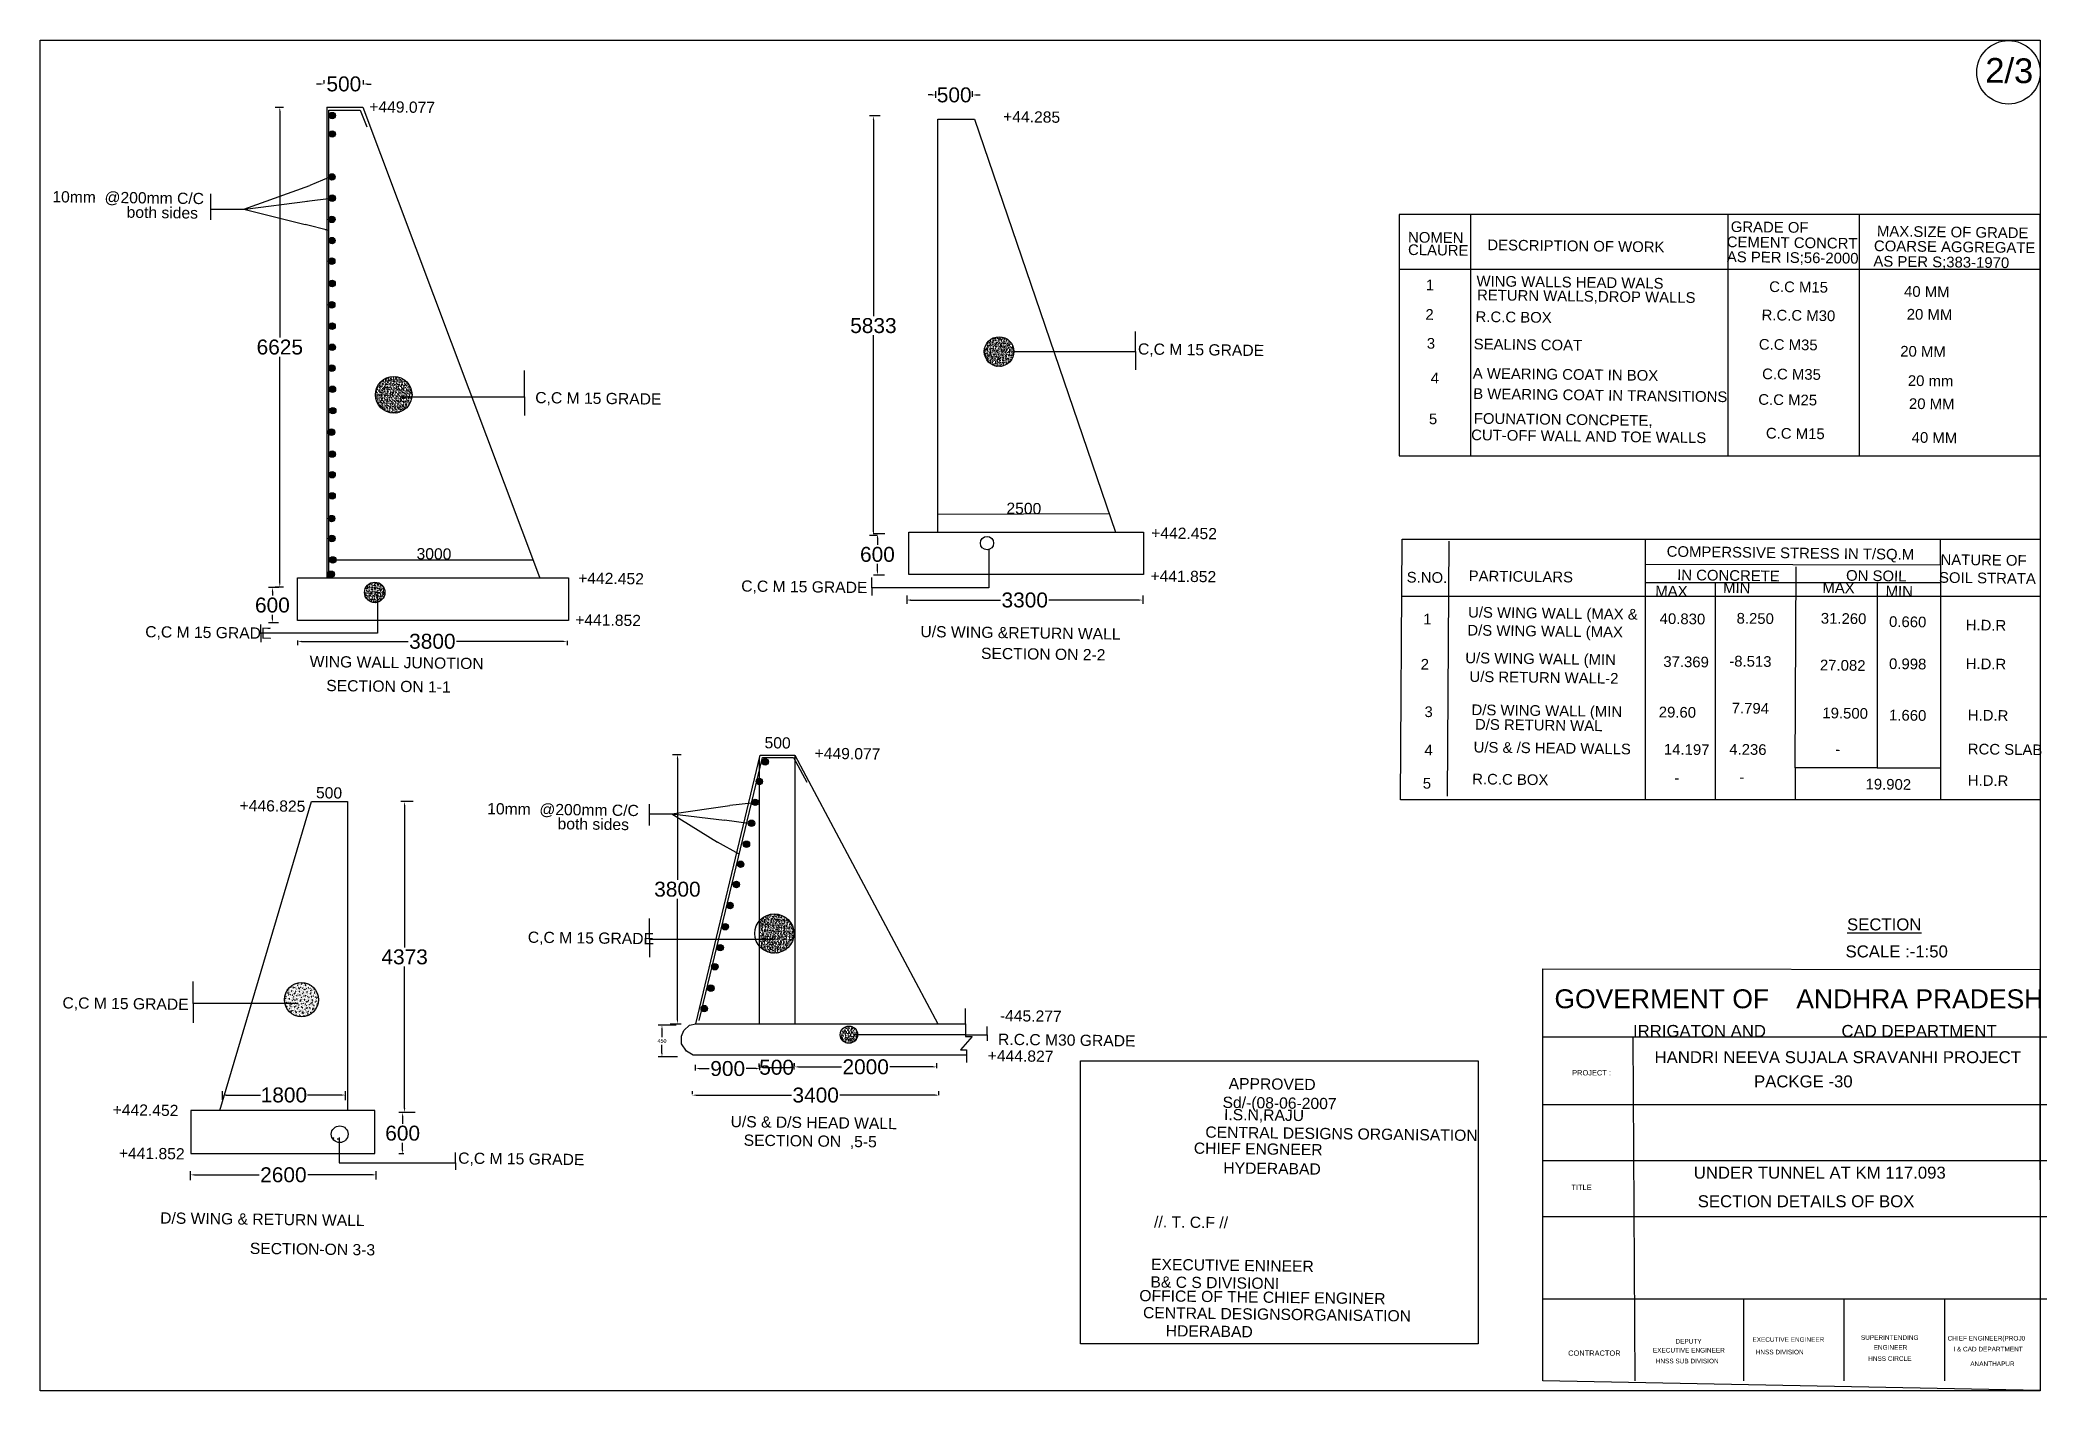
# Model space of a CAD drawing. Header units: inches. Extents: x 115.2 to 209.3, y 66.4 to 129.7.
import ezdxf

# ---------------------------------------------------------------- set-up
doc = ezdxf.new("R2010")
doc.units = ezdxf.units.IN
doc.header["$MEASUREMENT"] = 0
doc.layers.add('DRAWING', color=7, linetype='Continuous')
doc.styles.get("Standard").update_dxf_attribs({"font": 'arial.ttf'})
doc.dimstyles.get("Standard").update_dxf_attribs({"dimtxt": 0.18, "dimasz": 0.18, "dimexe": 0.18, "dimexo": 0.0625, "dimgap": 0.09, "dimtad": 0, "dimtih": 1, "dimtoh": 1, "dimdec": 4, "dimzin": 0, "dimdsep": 46, "dimtxsty": 'Standard', "dimcen": 0.09, "dimadec": 0, "dimazin": 0, "dimtfac": 1, "dimtdec": 4, "dimtofl": 0, "dimtmove": 0, "dimatfit": 3, "dimfxl": 1, "dimtolj": 1, "dimtzin": 0, "dimarcsym": 0})
pattern_1 = [(50, (0, 0), (0.17931505, -0.01568803), [0.01875, -0.20625]), (355, (0, 0), (-0.03468783, 0.18804803), [0.015, -0.165]), (100.45144, (0.01494, -0.0013), (0.14462721, 0.17236), [0.01593505, -0.17528553]), (46.1842, (0, 0.05), (0.26681033, -0.04137982), [0.028125, -0.309375]), (96.63564, (0.02223, 0.04655), (0.2336655, 0.24352965), [0.0239026, -0.26292844]), (351.18416, (0, 0.05), (0.2336655, 0.24352965), [0.0225, -0.2475]), (21, (0.025, 0.0375), (0.14922676, -0.10065472), [0.01875, -0.20625]), (326, (0.025, 0.0375), (0.06082883, 0.18128751), [0.015, -0.165]), (71.45144, (0.03744, 0.02911), (0.2100556, 0.08063279), [0.01593505, -0.17528553]), (37.5, (0, 0), (0.003039964, 0.083223463), [0, -0.163, 0, -0.1675, 0, -0.165625]), (7.5, (0, 0), (0.065767384, 0.098602928), [0, -0.0955, 0, -0.15925, 0, -0.063125]), (327.5, (-0.05575, 0), (0.13345561, -0.005638718), [0, -0.0625, 0, -0.195, 0, -0.25875]), (317.5, (-0.08075, 0), (0.14579654, 0.025026246), [0, -0.08125, 0, -0.1295, 0, -0.18375])]

# ---------------------------------------------------------------- blocks, each defined once
blk = doc.blocks.new('*D7')
at = {"layer": 'Defpoints', "color": 0, "transparency": 16777216}
for p in [(126.187, 126.53), (126.193, 104.043), (126.474, 104.043)]:
    blk.add_point(p, dxfattribs=at)
at = {"layer": 'DRAWING', "color": 0, "lineweight": -2, "transparency": 16777216}
for p, q in [((126.25, 126.53), (126.654, 126.53)), ((126.474, 126.35), (126.474, 115.734)), ((126.474, 104.223), (126.474, 114.839)), ((126.256, 104.043), (126.654, 104.043))]:
    blk.add_line(p, q, dxfattribs=at)
at = {"layer": 'DRAWING', "color": 0, "transparency": 16777216}
for points in [[(126.444, 126.35), (126.504, 126.35), (126.474, 126.53)], [(126.444, 104.223), (126.504, 104.223), (126.474, 104.043)]]:
    blk.add_solid(points, dxfattribs=at)
at = {"layer": 'DRAWING', "color": 0, "transparency": 16777216, "insert": (126.474, 115.287), "char_height": 0.7, "attachment_point": 5}
blk.add_mtext('\\A1;6625', dxfattribs=at)
blk = doc.blocks.new('*D8')
at = {"layer": 'Defpoints', "color": 0, "transparency": 16777216}
for p in [(126.484, 104.017), (126.127, 102.365), (126.474, 102.365)]:
    blk.add_point(p, dxfattribs=at)
at = {"layer": 'DRAWING', "color": 0, "lineweight": -2, "transparency": 16777216}
for p, q in [((126.421, 104.017), (125.947, 104.017)), ((126.127, 103.837), (126.127, 103.638)), ((126.127, 102.545), (126.127, 102.744)), ((126.412, 102.365), (125.947, 102.365))]:
    blk.add_line(p, q, dxfattribs=at)
at = {"layer": 'DRAWING', "color": 0, "transparency": 16777216}
for points in [[(126.097, 103.837), (126.157, 103.837), (126.127, 104.017)], [(126.097, 102.545), (126.157, 102.545), (126.127, 102.365)]]:
    blk.add_solid(points, dxfattribs=at)
at = {"layer": 'DRAWING', "color": 0, "transparency": 16777216, "insert": (126.127, 103.191), "char_height": 0.7, "attachment_point": 5}
blk.add_mtext('\\A1;600', dxfattribs=at)
blk = doc.blocks.new('*D9')
at = {"layer": 'Defpoints', "color": 0, "transparency": 16777216}
for p in [(127.309, 101.601), (139.945, 101.579), (139.945, 101.492)]:
    blk.add_point(p, dxfattribs=at)
at = {"layer": 'DRAWING', "color": 0, "lineweight": -2, "transparency": 16777216}
for p, q in [((127.309, 101.538), (127.309, 101.312)), ((127.489, 101.492), (132.493, 101.492)), ((139.765, 101.492), (134.761, 101.492)), ((139.945, 101.516), (139.945, 101.312))]:
    blk.add_line(p, q, dxfattribs=at)
at = {"layer": 'DRAWING', "color": 0, "transparency": 16777216}
for points in [[(127.489, 101.522), (127.489, 101.462), (127.309, 101.492)], [(139.765, 101.522), (139.765, 101.462), (139.945, 101.492)]]:
    blk.add_solid(points, dxfattribs=at)
at = {"layer": 'DRAWING', "color": 0, "transparency": 16777216, "insert": (133.627, 101.492), "char_height": 0.7, "attachment_point": 5}
blk.add_mtext('\\A1;3800', dxfattribs=at)
blk = doc.blocks.new('*D10')
at = {"layer": 'Defpoints', "color": 0, "transparency": 16777216}
for p in [(155.867, 103.707), (166.93, 103.707), (166.93, 103.429)]:
    blk.add_point(p, dxfattribs=at)
at = {"layer": 'DRAWING', "color": 0, "lineweight": -2, "transparency": 16777216}
for p, q in [((155.867, 103.644), (155.867, 103.249)), ((166.93, 103.644), (166.93, 103.249)), ((156.047, 103.429), (160.265, 103.429)), ((166.75, 103.429), (162.533, 103.429))]:
    blk.add_line(p, q, dxfattribs=at)
at = {"layer": 'DRAWING', "color": 0, "transparency": 16777216}
for points in [[(156.047, 103.459), (156.047, 103.399), (155.867, 103.429)], [(166.75, 103.459), (166.75, 103.399), (166.93, 103.429)]]:
    blk.add_solid(points, dxfattribs=at)
at = {"layer": 'DRAWING', "color": 0, "transparency": 16777216, "insert": (161.399, 103.429), "char_height": 0.7, "attachment_point": 5}
blk.add_mtext('\\A1;3300', dxfattribs=at)
blk = doc.blocks.new('*D11')
at = {"layer": 'Defpoints', "color": 0, "transparency": 16777216}
for p in [(154.493, 106.53), (154.902, 106.53), (154.883, 104.604)]:
    blk.add_point(p, dxfattribs=at)
at = {"layer": 'DRAWING', "color": 0, "lineweight": -2, "transparency": 16777216}
for p, q in [((154.84, 106.53), (154.313, 106.53)), ((154.493, 106.35), (154.493, 106.014)), ((154.82, 104.604), (154.313, 104.604)), ((154.493, 104.784), (154.493, 105.12))]:
    blk.add_line(p, q, dxfattribs=at)
at = {"layer": 'DRAWING', "color": 0, "transparency": 16777216}
for points in [[(154.463, 106.35), (154.523, 106.35), (154.493, 106.53)], [(154.463, 104.784), (154.523, 104.784), (154.493, 104.604)]]:
    blk.add_solid(points, dxfattribs=at)
at = {"layer": 'DRAWING', "color": 0, "transparency": 16777216, "insert": (154.493, 105.567), "char_height": 0.7, "attachment_point": 5}
blk.add_mtext('\\A1;600', dxfattribs=at)
blk = doc.blocks.new('*D12')
at = {"layer": 'Defpoints', "color": 0, "transparency": 16777216}
for p in [(154.304, 126.126), (154.683, 126.126), (154.521, 106.458)]:
    blk.add_point(p, dxfattribs=at)
at = {"layer": 'DRAWING', "color": 0, "lineweight": -2, "transparency": 16777216}
for p, q in [((154.621, 126.126), (154.124, 126.126)), ((154.304, 125.946), (154.304, 116.739)), ((154.304, 106.638), (154.304, 115.845)), ((154.458, 106.458), (154.124, 106.458))]:
    blk.add_line(p, q, dxfattribs=at)
at = {"layer": 'DRAWING', "color": 0, "transparency": 16777216}
for points in [[(154.274, 125.946), (154.334, 125.946), (154.304, 126.126)], [(154.274, 106.638), (154.334, 106.638), (154.304, 106.458)]]:
    blk.add_solid(points, dxfattribs=at)
at = {"layer": 'DRAWING', "color": 0, "transparency": 16777216, "insert": (154.304, 116.292), "char_height": 0.7, "attachment_point": 5}
blk.add_mtext('\\A1;5833', dxfattribs=at)
blk = doc.blocks.new('*D13')
at = {"layer": 'Defpoints', "color": 0, "transparency": 16777216}
for p in [(132.788, 93.983), (132.326, 79.415), (132.881, 79.415)]:
    blk.add_point(p, dxfattribs=at)
at = {"layer": 'DRAWING', "color": 0, "lineweight": -2, "transparency": 16777216}
for p, q in [((132.726, 93.983), (132.146, 93.983)), ((132.326, 93.803), (132.326, 87.146)), ((132.326, 79.595), (132.326, 86.252)), ((132.818, 79.415), (132.146, 79.415))]:
    blk.add_line(p, q, dxfattribs=at)
at = {"layer": 'DRAWING', "color": 0, "transparency": 16777216}
for points in [[(132.296, 93.803), (132.356, 93.803), (132.326, 93.983)], [(132.296, 79.595), (132.356, 79.595), (132.326, 79.415)]]:
    blk.add_solid(points, dxfattribs=at)
at = {"layer": 'DRAWING', "color": 0, "transparency": 16777216, "insert": (132.326, 86.699), "char_height": 0.7, "attachment_point": 5}
blk.add_mtext('\\A1;4373', dxfattribs=at)
blk = doc.blocks.new('*D14')
at = {"layer": 'Defpoints', "color": 0, "transparency": 16777216}
for p in [(132.279, 79.406), (132.233, 77.465), (132.349, 77.465)]:
    blk.add_point(p, dxfattribs=at)
at = {"layer": 'DRAWING', "color": 0, "lineweight": -2, "transparency": 16777216}
for p, q in [((132.217, 79.406), (132.053, 79.406)), ((132.233, 79.226), (132.233, 78.883)), ((132.286, 77.465), (132.053, 77.465)), ((132.233, 77.645), (132.233, 77.988))]:
    blk.add_line(p, q, dxfattribs=at)
at = {"layer": 'DRAWING', "color": 0, "transparency": 16777216}
for points in [[(132.203, 79.226), (132.263, 79.226), (132.233, 79.406)], [(132.203, 77.645), (132.263, 77.645), (132.233, 77.465)]]:
    blk.add_solid(points, dxfattribs=at)
at = {"layer": 'DRAWING', "color": 0, "transparency": 16777216, "insert": (132.233, 78.435), "char_height": 0.7, "attachment_point": 5}
blk.add_mtext('\\A1;600', dxfattribs=at)
blk = doc.blocks.new('*D15')
at = {"layer": 'Defpoints', "color": 0, "transparency": 16777216}
for p in [(130.993, 76.484), (122.291, 76.175), (130.993, 76.201)]:
    blk.add_point(p, dxfattribs=at)
at = {"layer": 'DRAWING', "color": 0, "lineweight": -2, "transparency": 16777216}
for p, q in [((122.291, 76.237), (122.291, 76.664)), ((122.471, 76.484), (125.502, 76.484)), ((130.813, 76.484), (127.782, 76.484)), ((130.993, 76.263), (130.993, 76.664))]:
    blk.add_line(p, q, dxfattribs=at)
at = {"layer": 'DRAWING', "color": 0, "transparency": 16777216}
for points in [[(122.471, 76.514), (122.471, 76.454), (122.291, 76.484)], [(130.813, 76.514), (130.813, 76.454), (130.993, 76.484)]]:
    blk.add_solid(points, dxfattribs=at)
at = {"layer": 'DRAWING', "color": 0, "transparency": 16777216, "insert": (126.642, 76.484), "char_height": 0.7, "attachment_point": 5}
blk.add_mtext('\\A1;2600', dxfattribs=at)
blk = doc.blocks.new('*D16')
at = {"layer": 'Defpoints', "color": 0, "transparency": 16777216}
for p in [(129.551, 80.225), (123.781, 79.943), (129.551, 79.929)]:
    blk.add_point(p, dxfattribs=at)
at = {"layer": 'DRAWING', "color": 0, "lineweight": -2, "transparency": 16777216}
for p, q in [((123.781, 80.006), (123.781, 80.405)), ((123.961, 80.225), (125.565, 80.225)), ((129.371, 80.225), (127.767, 80.225)), ((129.551, 79.991), (129.551, 80.405))]:
    blk.add_line(p, q, dxfattribs=at)
at = {"layer": 'DRAWING', "color": 0, "transparency": 16777216}
for points in [[(123.961, 80.255), (123.961, 80.195), (123.781, 80.225)], [(129.371, 80.255), (129.371, 80.195), (129.551, 80.225)]]:
    blk.add_solid(points, dxfattribs=at)
at = {"layer": 'DRAWING', "color": 0, "transparency": 16777216, "insert": (126.666, 80.225), "char_height": 0.7, "attachment_point": 5}
blk.add_mtext('\\A1;1800', dxfattribs=at)
blk = doc.blocks.new('*D17')
at = {"layer": 'Defpoints', "color": 0, "transparency": 16777216}
for p in [(144.83, 96.185), (144.708, 83.558), (145.116, 83.558)]:
    blk.add_point(p, dxfattribs=at)
at = {"layer": 'DRAWING', "color": 0, "lineweight": -2, "transparency": 16777216}
for p, q in [((144.892, 96.185), (145.296, 96.185)), ((145.116, 96.005), (145.116, 90.319)), ((145.116, 83.738), (145.116, 89.424)), ((144.771, 83.558), (145.296, 83.558))]:
    blk.add_line(p, q, dxfattribs=at)
at = {"layer": 'DRAWING', "color": 0, "transparency": 16777216}
for points in [[(145.086, 96.005), (145.146, 96.005), (145.116, 96.185)], [(145.086, 83.738), (145.146, 83.738), (145.116, 83.558)]]:
    blk.add_solid(points, dxfattribs=at)
at = {"layer": 'DRAWING', "color": 0, "transparency": 16777216, "insert": (145.116, 89.872), "char_height": 0.7, "attachment_point": 5}
blk.add_mtext('\\A1;3800', dxfattribs=at)
blk = doc.blocks.new('*D18')
at = {"layer": 'Defpoints', "color": 0, "transparency": 16777216}
for p in [(145.117, 83.504), (144.392, 82.016), (145.176, 82.016)]:
    blk.add_point(p, dxfattribs=at)
at = {"layer": 'DRAWING', "color": 0, "lineweight": -2, "transparency": 16777216}
for p, q in [((145.055, 83.504), (144.212, 83.504)), ((144.392, 83.324), (144.392, 82.942)), ((145.113, 82.016), (144.212, 82.016)), ((144.392, 82.196), (144.392, 82.578))]:
    blk.add_line(p, q, dxfattribs=at)
at = {"layer": 'DRAWING', "color": 0, "transparency": 16777216}
for points in [[(144.362, 83.324), (144.422, 83.324), (144.392, 83.504)], [(144.362, 82.196), (144.422, 82.196), (144.392, 82.016)]]:
    blk.add_solid(points, dxfattribs=at)
at = {"layer": 'DRAWING', "color": 0, "transparency": 16777216, "insert": (144.392, 82.76), "char_height": 0.18, "attachment_point": 5}
blk.add_mtext('\\A1;450', dxfattribs=at)
blk = doc.blocks.new('*D19')
at = {"layer": 'Defpoints', "color": 0, "transparency": 16777216}
for p in [(145.963, 81.309), (148.982, 81.465), (148.982, 81.328)]:
    blk.add_point(p, dxfattribs=at)
at = {"layer": 'DRAWING', "color": 0, "lineweight": -2, "transparency": 16777216}
for p, q in [((145.963, 81.371), (145.963, 81.645)), ((146.143, 81.465), (146.61, 81.465)), ((148.802, 81.465), (148.334, 81.465)), ((148.982, 81.391), (148.982, 81.645))]:
    blk.add_line(p, q, dxfattribs=at)
at = {"layer": 'DRAWING', "color": 0, "transparency": 16777216}
for points in [[(146.143, 81.495), (146.143, 81.435), (145.963, 81.465)], [(148.802, 81.495), (148.802, 81.435), (148.982, 81.465)]]:
    blk.add_solid(points, dxfattribs=at)
at = {"layer": 'DRAWING', "color": 0, "transparency": 16777216, "insert": (147.472, 81.465), "char_height": 0.7, "attachment_point": 5}
blk.add_mtext('\\A1;900', dxfattribs=at)
blk = doc.blocks.new('*D20')
at = {"layer": 'Defpoints', "color": 0, "transparency": 16777216}
for p in [(148.943, 81.465), (150.59, 81.524), (150.59, 81.367)]:
    blk.add_point(p, dxfattribs=at)
at = {"layer": 'DRAWING', "color": 0, "lineweight": -2, "transparency": 16777216}
for p, q in [((148.943, 81.528), (148.943, 81.704)), ((149.123, 81.524), (150.41, 81.524)), ((150.59, 81.43), (150.59, 81.704))]:
    blk.add_line(p, q, dxfattribs=at)
at = {"layer": 'DRAWING', "color": 0, "transparency": 16777216}
for points in [[(149.123, 81.554), (149.123, 81.494), (148.943, 81.524)], [(150.41, 81.554), (150.41, 81.494), (150.59, 81.524)]]:
    blk.add_solid(points, dxfattribs=at)
at = {"layer": 'DRAWING', "color": 0, "transparency": 16777216, "insert": (149.766, 81.524), "char_height": 0.7, "attachment_point": 5}
blk.add_mtext('\\A1;500', dxfattribs=at)
blk = doc.blocks.new('*D21')
at = {"layer": 'Defpoints', "color": 0, "transparency": 16777216}
for p in [(150.611, 81.527), (157.273, 81.546), (157.273, 81.431)]:
    blk.add_point(p, dxfattribs=at)
at = {"layer": 'DRAWING', "color": 0, "lineweight": -2, "transparency": 16777216}
for p, q in [((150.611, 81.589), (150.611, 81.726)), ((150.791, 81.546), (152.802, 81.546)), ((157.093, 81.546), (155.082, 81.546)), ((157.273, 81.493), (157.273, 81.726))]:
    blk.add_line(p, q, dxfattribs=at)
at = {"layer": 'DRAWING', "color": 0, "transparency": 16777216}
for points in [[(150.791, 81.576), (150.791, 81.516), (150.611, 81.546)], [(157.093, 81.576), (157.093, 81.516), (157.273, 81.546)]]:
    blk.add_solid(points, dxfattribs=at)
at = {"layer": 'DRAWING', "color": 0, "transparency": 16777216, "insert": (153.942, 81.546), "char_height": 0.7, "attachment_point": 5}
blk.add_mtext('\\A1;2000', dxfattribs=at)
blk = doc.blocks.new('*D22')
at = {"layer": 'Defpoints', "color": 0, "transparency": 16777216}
for p in [(145.821, 80.205), (157.374, 80.22), (157.374, 80.152)]:
    blk.add_point(p, dxfattribs=at)
at = {"layer": 'DRAWING', "color": 0, "lineweight": -2, "transparency": 16777216}
for p, q in [((145.821, 80.267), (145.821, 80.4)), ((146.001, 80.22), (150.464, 80.22)), ((157.194, 80.22), (152.732, 80.22)), ((157.374, 80.214), (157.374, 80.4))]:
    blk.add_line(p, q, dxfattribs=at)
at = {"layer": 'DRAWING', "color": 0, "transparency": 16777216}
for points in [[(146.001, 80.25), (146.001, 80.19), (145.821, 80.22)], [(157.194, 80.25), (157.194, 80.19), (157.374, 80.22)]]:
    blk.add_solid(points, dxfattribs=at)
at = {"layer": 'DRAWING', "color": 0, "transparency": 16777216, "insert": (151.598, 80.22), "char_height": 0.7, "attachment_point": 5}
blk.add_mtext('\\A1;3400', dxfattribs=at)
blk = doc.blocks.new('*D23')
at = {"layer": 'Defpoints', "color": 0, "transparency": 16777216}
for p in [(158.955, 127.107), (157.229, 126.913), (158.955, 126.965)]:
    blk.add_point(p, dxfattribs=at)
at = {"layer": 'DRAWING', "color": 0, "lineweight": -2, "transparency": 16777216}
for p, q in [((157.049, 127.107), (156.869, 127.107)), ((157.229, 126.975), (157.229, 127.287)), ((158.955, 127.027), (158.955, 127.287)), ((159.135, 127.107), (159.315, 127.107))]:
    blk.add_line(p, q, dxfattribs=at)
at = {"layer": 'DRAWING', "color": 0, "transparency": 16777216}
for points in [[(157.049, 127.137), (157.049, 127.077), (157.229, 127.107)], [(159.135, 127.137), (159.135, 127.077), (158.955, 127.107)]]:
    blk.add_solid(points, dxfattribs=at)
at = {"layer": 'DRAWING', "color": 0, "transparency": 16777216, "insert": (158.092, 127.107), "char_height": 0.7, "attachment_point": 5}
blk.add_mtext('\\A1;500', dxfattribs=at)
blk = doc.blocks.new('*D24')
at = {"layer": 'Defpoints', "color": 0, "transparency": 16777216}
for p in [(128.56, 127.581), (130.395, 127.621), (130.395, 127.541)]:
    blk.add_point(p, dxfattribs=at)
at = {"layer": 'DRAWING', "color": 0, "lineweight": -2, "transparency": 16777216}
for p, q in [((128.38, 127.621), (128.2, 127.621)), ((128.56, 127.644), (128.56, 127.801)), ((130.395, 127.604), (130.395, 127.801)), ((130.575, 127.621), (130.755, 127.621))]:
    blk.add_line(p, q, dxfattribs=at)
at = {"layer": 'DRAWING', "color": 0, "transparency": 16777216}
for points in [[(128.38, 127.651), (128.38, 127.591), (128.56, 127.621)], [(130.575, 127.651), (130.575, 127.591), (130.395, 127.621)]]:
    blk.add_solid(points, dxfattribs=at)
at = {"layer": 'DRAWING', "color": 0, "transparency": 16777216, "insert": (129.477, 127.621), "char_height": 0.7, "attachment_point": 5}
blk.add_mtext('\\A1;500', dxfattribs=at)

msp = doc.modelspace()

# ---------------------------------------------------------------- hatches: boundary and pattern name
at = {"layer": 'DRAWING'}
h = msp.add_hatch(color=250, dxfattribs=at)
h.dxf.hatch_style = 1
h.paths.add_polyline_path([(129.08298, 126.1413, 1), (128.78018, 126.1413, 1)])
h = msp.add_hatch(color=250, dxfattribs=at)
h.dxf.hatch_style = 1
h.paths.add_polyline_path([(129.08266, 125.27719, 1), (128.77986, 125.27719, 1)])
h = msp.add_hatch(color=250, dxfattribs=at)
h.dxf.hatch_style = 1
h.paths.add_polyline_path([(129.0709, 123.26325, 1), (128.76809, 123.26325, 1)])
h = msp.add_hatch(color=250, dxfattribs=at)
h.dxf.hatch_style = 1
h.paths.add_polyline_path([(129.07762, 122.26752, 1), (128.77482, 122.26752, 1)])
h = msp.add_hatch(color=250, dxfattribs=at)
h.dxf.hatch_style = 1
h.paths.add_polyline_path([(129.06348, 121.27453, 1), (128.76067, 121.27453, 1)])
h = msp.add_hatch(color=250, dxfattribs=at)
h.dxf.hatch_style = 1
h.paths.add_polyline_path([(129.07354, 120.27888, 1), (128.77074, 120.27888, 1)])
h = msp.add_hatch(color=250, dxfattribs=at)
h.dxf.hatch_style = 1
h.paths.add_polyline_path([(129.05996, 119.31771, 1), (128.75715, 119.31771, 1)])
h = msp.add_hatch(color=250, dxfattribs=at)
h.dxf.hatch_style = 1
h.paths.add_polyline_path([(129.07597, 118.26911, 1), (128.77317, 118.26911, 1)])
h = msp.add_hatch(color=250, dxfattribs=at)
h.dxf.hatch_style = 1
h.paths.add_polyline_path([(129.05987, 117.27194, 1), (128.75706, 117.27194, 1)])
h = msp.add_hatch(color=250, dxfattribs=at)
h.dxf.hatch_style = 1
h.paths.add_polyline_path([(129.07597, 116.26673, 1), (128.77317, 116.26673, 1)])
h = msp.add_hatch(dxfattribs=at)
h.set_pattern_fill('AR-CONC', scale=0.025)
h.set_pattern_definition(pattern_1)
h.paths.add_polyline_path([(159.50261, 115.07806, 1), (160.89031, 115.07806, 1)])
h = msp.add_hatch(color=250, dxfattribs=at)
h.dxf.hatch_style = 1
h.paths.add_polyline_path([(129.08399, 115.27998, 1), (128.78118, 115.27998, 1)])
h = msp.add_hatch(color=250, dxfattribs=at)
h.dxf.hatch_style = 1
h.paths.add_polyline_path([(129.06789, 114.29889, 1), (128.76508, 114.29889, 1)])
h = msp.add_hatch(dxfattribs=at)
h.set_pattern_fill('AR-CONC', scale=0.025)
h.set_pattern_definition(pattern_1)
h.paths.add_polyline_path([(130.96059, 113.05287, 1), (132.67352, 113.05287, 1)])
h = msp.add_hatch(color=250, dxfattribs=at)
h.dxf.hatch_style = 1
h.paths.add_polyline_path([(129.09204, 113.30977, 1), (128.78924, 113.30977, 1)])
h = msp.add_hatch(color=250, dxfattribs=at)
h.dxf.hatch_style = 1
h.paths.add_polyline_path([(129.10819, 112.30734, 1), (128.80539, 112.30734, 1)])
h = msp.add_hatch(color=250, dxfattribs=at)
h.dxf.hatch_style = 1
h.paths.add_polyline_path([(129.05184, 111.30212, 1), (128.74903, 111.30212, 1)])
h = msp.add_hatch(color=250, dxfattribs=at)
h.dxf.hatch_style = 1
h.paths.add_polyline_path([(129.08404, 110.27279, 1), (128.78124, 110.27279, 1)])
h = msp.add_hatch(color=250, dxfattribs=at)
h.dxf.hatch_style = 1
h.paths.add_polyline_path([(129.0769, 109.30488, 1), (128.7741, 109.30488, 1)])
h = msp.add_hatch(color=250, dxfattribs=at)
h.dxf.hatch_style = 1
h.paths.add_polyline_path([(129.0769, 108.31243, 1), (128.7741, 108.31243, 1)])
h = msp.add_hatch(color=250, dxfattribs=at)
h.dxf.hatch_style = 1
h.paths.add_polyline_path([(129.05662, 107.24908, 1), (128.75382, 107.24908, 1)])
h = msp.add_hatch(color=250, dxfattribs=at)
h.dxf.hatch_style = 1
h.paths.add_polyline_path([(129.06676, 106.31739, 1), (128.76396, 106.31739, 1)])
h = msp.add_hatch(color=250, dxfattribs=at)
h.dxf.hatch_style = 1
h.paths.add_polyline_path([(129.10655, 105.31172, 1), (128.80375, 105.31172, 1)])
h = msp.add_hatch(color=250, dxfattribs=at)
h.dxf.hatch_style = 1
h.paths.add_polyline_path([(129.03636, 104.6399, 1), (128.73356, 104.6399, 1)])
h = msp.add_hatch(dxfattribs=at)
h.set_pattern_fill('AR-CONC', scale=0.025)
h.set_pattern_definition(pattern_1)
h.paths.add_polyline_path([(130.44613, 103.78884, 1), (131.40262, 103.78884, 1)])
h = msp.add_hatch(color=250, dxfattribs=at)
h.dxf.hatch_style = 1
h.paths.add_polyline_path([(149.37908, 95.84358, 1), (149.07628, 95.84358, 1)])
h = msp.add_hatch(color=250, dxfattribs=at)
h.dxf.hatch_style = 1
h.paths.add_polyline_path([(149.10672, 94.92094, 1), (148.80391, 94.92094, 1)])
h = msp.add_hatch(color=250, dxfattribs=at)
h.dxf.hatch_style = 1
h.paths.add_polyline_path([(148.91741, 93.94626, 1), (148.61461, 93.94626, 1)])
h = msp.add_hatch(color=250, dxfattribs=at)
h.dxf.hatch_style = 1
h.paths.add_polyline_path([(148.73978, 92.96449, 1), (148.43698, 92.96449, 1)])
h = msp.add_hatch(color=250, dxfattribs=at)
h.dxf.hatch_style = 1
h.paths.add_polyline_path([(148.50294, 91.98271, 1), (148.20014, 91.98271, 1)])
h = msp.add_hatch(color=250, dxfattribs=at)
h.dxf.hatch_style = 1
h.paths.add_polyline_path([(148.23077, 91.04338, 1), (147.92797, 91.04338, 1)])
h = msp.add_hatch(color=250, dxfattribs=at)
h.dxf.hatch_style = 1
h.paths.add_polyline_path([(148.02946, 90.09709, 1), (147.72666, 90.09709, 1)])
h = msp.add_hatch(color=250, dxfattribs=at)
h.dxf.hatch_style = 1
h.paths.add_polyline_path([(147.73339, 89.10997, 1), (147.43059, 89.10997, 1)])
h = msp.add_hatch(dxfattribs=at)
h.set_pattern_fill('AR-CONC', scale=0.025)
h.set_pattern_definition(pattern_1)
h.paths.add_polyline_path([(150.58013, 87.7988, 0.69146898), (148.97049, 88.40622), (148.97049, 87.19138, 0.69146898)])
h = msp.add_hatch(color=250, dxfattribs=at)
h.dxf.hatch_style = 1
h.paths.add_polyline_path([(147.5084, 88.11636, 1), (147.2056, 88.11636, 1)])
h = msp.add_hatch(color=250, dxfattribs=at)
h.dxf.hatch_style = 1
h.paths.add_polyline_path([(147.27156, 87.13459, 1), (146.96876, 87.13459, 1)])
h = msp.add_hatch(color=250, dxfattribs=at)
h.dxf.hatch_style = 1
h.paths.add_polyline_path([(147.02278, 86.24081, 1), (146.71998, 86.24081, 1)])
h = msp.add_hatch(dxfattribs=at)
h.set_pattern_fill('AR-CONC', scale=0.025)
h.set_pattern_definition(pattern_1)
h.paths.add_polyline_path([(126.6884, 84.69737, 1), (128.29038, 84.69737, 1)])
h = msp.add_hatch(color=250, dxfattribs=at)
h.dxf.hatch_style = 1
h.paths.add_polyline_path([(146.83331, 85.23537, 1), (146.53051, 85.23537, 1)])
h = msp.add_hatch(color=250, dxfattribs=at)
h.dxf.hatch_style = 1
h.paths.add_polyline_path([(146.52542, 84.27725, 1), (146.22262, 84.27725, 1)])
h = msp.add_hatch(dxfattribs=at)
h.set_pattern_fill('AR-CONC', scale=0.025)
h.set_pattern_definition(pattern_1)
h.paths.add_polyline_path([(152.75264, 83.0557, 1), (153.56342, 83.0557, 1)])
h = msp.add_hatch(dxfattribs=at)
h.set_pattern_fill('AR-CONC', scale=0.25)
h.set_pattern_definition([(50, (0, 0), (1.79315, -0.15688), [0.1875, -2.0625]), (355, (0, 0), (-0.346878, 1.88048), [0.15, -1.65]), (100.4514, (0.1494, -0.013), (1.446272, 1.7236), [0.15935, -1.752855]), (46.1842, (0, 0.5), (2.668103, -0.413798), [0.28125, -3.09375]), (96.6356, (0.2223, 0.4655), (2.336655, 2.435297), [0.239026, -2.629284]), (351.1842, (0, 0.5), (2.336655, 2.435297), [0.225, -2.475]), (21, (0.25, 0.375), (1.492268, -1.006547), [0.1875, -2.0625]), (326, (0.25, 0.375), (0.608288, 1.812875), [0.15, -1.65]), (71.4514, (0.3744, 0.2911), (2.100556, 0.806328), [0.15935, -1.752855]), (37.5, (0, 0), (0.0303996, 0.8322346), [0, -1.63, 0, -1.675, 0, -1.65625]), (7.5, (0, 0), (0.657674, 0.9860293), [0, -0.955, 0, -1.5925, 0, -0.63125]), (327.5, (-0.5575, 0), (1.334556, -0.0563872), [0, -0.625, 0, -1.95, 0, -2.5875]), (317.5, (-0.8075, 0), (1.457965, 0.2502625), [0, -0.8125, 0, -1.295, 0, -1.8375])])
h.paths.add_polyline_path([(128.88994, 78.38778, 1), (129.67347, 78.38778, 1)])

# ---------------------------------------------------------------- linework, layer by layer
for points in [[(115.23756, 129.67728), (209.00933, 129.67728), (209.00933, 66.35853), (115.23756, 66.35853)], [(209.00933, 121.50132), (178.95506, 121.50132), (178.95506, 110.18328), (209.00933, 110.18328)], [(185.692, 86.13765), (208.99383, 86.10624), (209.0045, 66.37332), (185.692, 66.82204)]]:
    msp.add_lwpolyline(points, close=True, dxfattribs=at)
for points in [[(128.67646, 126.52937), (130.3709, 126.52937)], [(128.67646, 126.52937), (128.67646, 104.50384), (128.77465, 104.50384), (128.77465, 126.39308), (130.23906, 126.39308), (130.54739, 125.61817)], [(130.3709, 126.52937), (138.64373, 104.50284)], [(157.33117, 106.61377), (157.33117, 125.97647), (159.04524, 125.97647), (165.65523, 106.61377)], [(123.23255, 122.4744), (123.23255, 121.25489)], [(124.78831, 121.75063), (127.87478, 122.85594)], [(123.23255, 121.75063), (124.8471, 121.75063), (127.7768, 122.12204)], [(124.78831, 121.75063), (127.67017, 121.02821)], [(182.29637, 121.50132), (182.29637, 110.18328)], [(194.35919, 121.50132), (194.35919, 110.18328)], [(200.51757, 121.50132), (200.51757, 110.18328)], [(178.95506, 118.93645), (209.00933, 118.93645)], [(160.8838, 115.08687), (166.58541, 115.08687), (166.58541, 116.01504)], [(166.58541, 115.08687), (166.58541, 114.22415)], [(137.94012, 112.95103), (137.94012, 114.18425)], [(132.20366, 112.95103), (137.94012, 112.95103), (137.94012, 112.07656)], [(157.33117, 107.46247), (165.35681, 107.48792)], [(155.97126, 106.61377), (166.96179, 106.61377), (166.96179, 104.63188), (155.9686, 104.63188), (155.97126, 106.61377)], [(159.70886, 105.79128), (159.70886, 104.0057), (154.23222, 104.0057), (154.23222, 104.49455)], [(179.09103, 106.28772), (209.00933, 106.28772), (209.00933, 94.07076), (179.01446, 94.07076), (179.09103, 106.28772)], [(181.28583, 106.18661), (181.21009, 94.23381)], [(190.49154, 106.28772), (190.49154, 94.07076)], [(204.33373, 105.08152), (204.33373, 106.28772)], [(127.30898, 104.46883), (140.00834, 104.46883), (140.00834, 102.47281), (127.30834, 102.47281), (127.30898, 104.46883)], [(128.77465, 105.31151), (138.33594, 105.32233)], [(190.49404, 105.11929), (204.33373, 105.08152), (204.33373, 94.07076)], [(197.52411, 95.56517), (197.56312, 104.98399)], [(131.05196, 103.6799), (131.05196, 101.87851), (125.58708, 101.87851), (125.58708, 101.44897)], [(154.23222, 104.0057), (154.23222, 103.63584)], [(179.07424, 103.60855), (209.00933, 103.60855)], [(190.49154, 104.24846), (204.33373, 104.24846)], [(193.76491, 104.24846), (193.76491, 94.07076)], [(201.35835, 104.24846), (201.35835, 95.56517), (204.33373, 95.56517)], [(125.58708, 101.87851), (125.58708, 102.28401)], [(145.98569, 83.56892), (148.99251, 96.16207), (150.62848, 96.16207), (150.62848, 83.56892)], [(146.14284, 83.71926), (149.10325, 96.04363), (150.56378, 96.04363), (151.18472, 94.89761)], [(148.97049, 83.56892), (148.97049, 96.03571)], [(150.62848, 96.16207), (157.32678, 83.56892)], [(201.35835, 95.56517), (197.52411, 95.56517), (197.52411, 94.07076)], [(123.65578, 79.50381), (127.95517, 93.9796)], [(127.95517, 93.9796), (129.64215, 93.9796), (129.64215, 79.50381)], [(143.78425, 93.85536), (143.78425, 92.86147)], [(143.78425, 93.41607), (144.85094, 93.41607), (147.32521, 93.11406)], [(144.85094, 93.41607), (147.56714, 93.80045)], [(144.85094, 93.41607), (147.0008, 92.08173)], [(149.66788, 87.52405), (143.80665, 87.52405), (143.80665, 88.50265)], [(143.80665, 87.52405), (143.80665, 86.69042)], [(127.31914, 84.51939), (122.41763, 84.51939), (122.41763, 85.54137)], [(122.41763, 84.51939), (122.41763, 83.60774)], [(145.98569, 83.56892), (158.62232, 83.56892), (158.62232, 84.28302)], [(158.6694, 82.10188), (145.85495, 82.10188), (145.53663, 82.27886), (145.30926, 82.62855), (145.31381, 82.98732), (145.4185, 83.24883), (145.68225, 83.49407), (145.98569, 83.56892)], [(158.62232, 83.56892), (158.62232, 83.0557), (153.39873, 83.0557)], [(158.62232, 83.0557), (158.62232, 82.97537), (158.92861, 82.97537), (158.38746, 82.34866), (158.6694, 82.34866), (158.6694, 81.75674)], [(158.62232, 83.0557), (159.63335, 83.0557), (159.63335, 83.44661)], [(159.63335, 83.0557), (159.63335, 82.76856)], [(185.692, 82.9488), (209.32077, 82.9488)], [(190.02256, 66.82204), (189.92253, 82.9488)], [(164.01805, 68.56212), (164.01805, 81.82537), (182.65508, 81.82537), (182.65508, 68.55582), (164.01805, 68.56212)], [(122.30777, 77.48789), (130.93701, 77.48789), (130.93701, 79.50381), (122.30743, 79.50381), (122.30743, 77.48789)], [(185.692, 79.7761), (209.32077, 79.7761)], [(129.25433, 78.23466), (129.25433, 77.05428), (134.71518, 77.05428), (134.71518, 77.52494)], [(185.692, 77.15423), (209.32077, 77.15423)], [(134.71518, 77.05428), (134.71518, 76.72557)], [(209.32077, 74.51649), (185.692, 74.51649)], [(209.32077, 70.66401), (185.692, 70.66401)], [(195.09156, 70.66401), (195.09156, 66.82204)], [(199.80418, 70.66401), (199.80418, 66.82204)], [(204.53564, 66.82204), (204.53564, 70.66401)]]:
    msp.add_lwpolyline(points, dxfattribs=at)
for centre, radius in [((207.52177, 128.17007), 1.48756), ((128.93158, 126.1413), 0.1514), ((128.93126, 125.27719), 0.1514), ((128.9195, 123.26325), 0.1514), ((128.92622, 122.26752), 0.1514), ((128.91207, 121.27453), 0.1514), ((128.92214, 120.27888), 0.1514), ((128.90856, 119.31771), 0.1514), ((128.92457, 118.26911), 0.1514), ((128.90847, 117.27194), 0.1514), ((128.92457, 116.26673), 0.1514), ((160.19646, 115.07806), 0.69385), ((128.93259, 115.27998), 0.1514), ((128.91648, 114.29889), 0.1514), ((131.81706, 113.05287), 0.85646), ((128.94064, 113.30977), 0.1514), ((128.95679, 112.30734), 0.1514), ((128.90043, 111.30212), 0.1514), ((128.93264, 110.27279), 0.1514), ((128.9255, 109.30488), 0.1514), ((128.9255, 108.31243), 0.1514), ((128.90522, 107.24908), 0.1514), ((128.91536, 106.31739), 0.1514), ((159.63023, 106.10033), 0.31216), ((128.95515, 105.31172), 0.1514), ((128.88496, 104.6399), 0.1514), ((130.92438, 103.78884), 0.47824), ((149.22768, 95.84358), 0.1514), ((148.95532, 94.92094), 0.1514), ((148.76601, 93.94626), 0.1514), ((148.58838, 92.96449), 0.1514), ((148.35154, 91.98271), 0.1514), ((148.07937, 91.04338), 0.1514), ((147.87806, 90.09709), 0.1514), ((147.58199, 89.10997), 0.1514), ((149.6607, 87.7988), 0.91943), ((147.357, 88.11636), 0.1514), ((147.12016, 87.13459), 0.1514), ((146.87138, 86.24081), 0.1514), ((127.48939, 84.69737), 0.80099), ((146.68191, 85.23537), 0.1514), ((146.37402, 84.27725), 0.1514), ((153.15803, 83.0557), 0.40539), ((129.28171, 78.38778), 0.39177)]:
    msp.add_circle(centre, radius, dxfattribs=at)

# ---------------------------------------------------------------- texts
for s, height, p in [('2/3', 1.159301, (206.42491, 127.68537)), ('+449.077', 0.525522, (130.6652, 126.29773)), ('+44.285', 0.525522, (160.38302, 125.83541)), ('10mm  @200mm C/C ', 0.5255221, (115.80887, 122.07753)), ('both sides', 0.525522, (119.28969, 121.35256)), ('NOMEN', 0.5, (179.36694, 120.19233)), ('CEMENT CONCRT', 0.5, (194.31121, 119.97476)), ('GRADE OF', 0.5, (194.49681, 120.68632)), ('MAX.SIZE OF GRADE', 0.5, (201.3524, 120.47822)), ('CLAURE', 0.5, (179.36694, 119.60585)), ('DESCRIPTION OF WORK', 0.5, (183.08654, 119.83306)), ('AS PER IS;56-2000 ', 0.5, (194.31503, 119.27656)), ('AS PER S;383-1970 ', 0.5, (201.18505, 119.07025)), ('COARSE AGGREGATE', 0.5, (201.21135, 119.7869)), ('WING WALLS HEAD WALS ', 0.5, (182.5763, 118.13758)), ('1', 0.5, (180.20101, 117.95159)), ('RETURN WALLS,DROP WALLS', 0.5, (182.60203, 117.48671)), ('C.C M15', 0.5, (196.30041, 117.87286)), ('40 MM', 0.5, (202.62251, 117.65155)), ('  2', 0.5, (179.79256, 116.57464)), ('R.C.C BOX', 0.5, (182.53343, 116.4678)), ('R.C.C M30', 0.5, (195.94303, 116.54691)), ('20 MM', 0.5, (202.75015, 116.58058)), ('C,C M 15 GRADE', 0.5255221, (166.70587, 114.93972)), ('   3', 0.5, (179.66493, 115.22319)), ('SEALINS COAT', 0.5, (182.44591, 115.18608)), ('C.C M35', 0.5, (195.81539, 115.16996)), ('20 MM', 0.5, (202.44382, 114.84665)), ('4', 0.5, (180.43075, 113.59124)), ('A WEARING COAT IN BOX ', 0.5, (182.40538, 113.81328)), ('C.C M35', 0.5, (195.9681, 113.78457)), ('20 mm', 0.5, (202.8012, 113.4697)), ('C,C M 15 GRADE', 0.5255221, (138.44834, 112.66056)), ('B WEARING COAT IN TRANSITIONS', 0.5, (182.42392, 112.85783)), ('C.C M25', 0.5, (195.7894, 112.58612)), ('           5', 0.5, (178.21228, 111.70204)), ('FOUNATION CONCPETE,', 0.5, (182.45241, 111.69807)), ('20 MM', 0.5, (202.8518, 112.3903)), ('CUT-OFF WALL AND TOE WALLS', 0.5, (182.32784, 110.92566)), ('C.C M15', 0.5, (196.14679, 111.00518)), ('40 MM', 0.5, (202.97944, 110.80936)), ('2500', 0.525522, (160.53859, 107.47264)), ('+442.452', 0.525522, (167.32515, 106.31676)), ('3000', 0.525522, (132.88279, 105.34377)), ('COMPERSSIVE STRESS IN T/SQ.M', 0.5, (191.49312, 105.46238)), ('NATURE OF', 0.5, (204.33373, 105.08152)), ('+442.452', 0.525522, (140.45939, 104.20004)), ('+441.852', 0.525522, (167.2911, 104.29957)), ('S.NO.', 0.5, (179.30452, 104.2538)), ('PARTICULARS', 0.5, (182.21161, 104.31716)), ('IN CONCRETE', 0.5, (191.98449, 104.36526)), ('ON SOIL', 0.5, (199.90422, 104.33639)), ('SOIL STRATA', 0.5, (204.26214, 104.24134)), ('C,C M 15 GRADE', 0.5255221, (148.10642, 103.82816)), ('MAX', 0.5, (190.96018, 103.60638)), ('MIN', 0.5, (194.13755, 103.76365)), ('MAX', 0.5, (198.79436, 103.76365)), ('MIN', 0.5, (201.7592, 103.6032)), ('+441.852', 0.525522, (140.3204, 102.24686)), (' 1', 0.5, (179.88508, 102.29376)), ('U/S WING WALL (MAX &', 0.5, (182.18158, 102.61261)), ('40.830', 0.5, (191.16424, 102.31386)), ('8.250', 0.5, (194.771, 102.32815)), ('31.260', 0.5, (198.72125, 102.32815)), ('0.660', 0.5, (201.9192, 102.17133)), ('C,C M 15 GRADE', 0.5255221, (120.16403, 101.68536)), ('U/S WING &RETURN WALL', 0.5255221, (156.50658, 101.69272)), ('D/S WING WALL (MAX', 0.5, (182.14911, 101.76912)), ('H.D.R', 0.5, (205.5129, 102.01407)), ('WING WALL JUNOTION', 0.5255221, (127.87143, 100.29043)), ('SECTION ON 2-2', 0.5255221, (159.34741, 100.67218)), ('  2', 0.5, (179.57309, 100.1761)), ('U/S WING WALL (MIN', 0.5, (182.05167, 100.47145)), ('37.369', 0.5, (191.336, 100.29805)), ('-8.513', 0.5, (194.42796, 100.32064)), ('0.998', 0.5, (201.9192, 100.19841)), ('H.D.R', 0.5, (205.5129, 100.19841)), ('U/S RETURN WALL-2', 0.5, (182.24654, 99.59552)), ('27.082', 0.5, (198.67878, 100.13479)), ('SECTION ON 1-1', 0.5255221, (128.65016, 99.16354)), ('  3', 0.5, (179.75008, 97.95137)), ('D/S WING WALL (MIN', 0.5, (182.34398, 98.03832)), ('D/S RETURN WAL', 0.5, (182.50637, 97.35704)), ('29.60', 0.5, (191.12178, 97.93313)), ('7.794', 0.5, (194.54246, 98.11898)), ('19.500', 0.5, (198.79328, 97.89024)), ('1.660', 0.5, (201.9192, 97.78834)), ('H.D.R', 0.5, (205.61183, 97.78834)), ('500', 0.525522, (149.19805, 96.4825)), ('+449.077', 0.525522, (151.54543, 95.98845)), ('  4', 0.5, (179.75008, 96.15743)), ('U/S & /S HEAD WALLS', 0.5, (182.44141, 96.28646)), ('14.197', 0.5, (191.36509, 96.18896)), ('4.236', 0.5, (194.42796, 96.18896)), ('- ', 0.5, (199.40251, 96.18896)), ('RCC SLAB', 0.5, (205.61183, 96.20143)), ('  5', 0.5, (179.67122, 94.59701)), ('R.C.C BOX', 0.5, (182.37645, 94.79414)), ('-', 0.5, (191.8487, 94.85347)), ('-', 0.5, (194.9078, 94.88964)), ('19.902', 0.5, (200.81714, 94.55734)), ('H.D.R', 0.5, (205.61183, 94.7289)), ('500', 0.525522, (128.16858, 94.13787)), ('+446.825', 0.525522, (124.58685, 93.53688)), ('10mm  @200mm C/C ', 0.5255221, (136.19593, 93.38986)), ('both sides', 0.525522, (139.49418, 92.68536)), ('C,C M 15 GRADE', 0.5255221, (138.09984, 87.36456)), ('C,C M 15 GRADE', 0.5255221, (116.28244, 84.28721)), ('-445.277', 0.525522, (160.23017, 83.68885)), ('R.C.C M30 GRADE', 0.5255221, (160.14482, 82.5805)), ('+444.827', 0.525522, (159.66115, 81.81318)), ('APPROVED', 0.525522, (170.95625, 80.50589)), ('Sd/-(08-06-2007', 0.5255221, (170.67173, 79.62489)), ('+442.452', 0.525522, (118.63559, 79.27803)), ('U/S & D/S HEAD WALL', 0.5255221, (147.6061, 78.72192)), ('I.S.N,RAJU', 0.525522, (170.74032, 79.05176)), ('SECTION ON  ,5-5', 0.5255221, (148.22009, 77.85039)), ('CENTRAL DESIGNS ORGANISATION', 0.5255221, (169.86546, 78.22958)), ('+441.852', 0.525522, (118.92643, 77.24446)), ('C,C M 15 GRADE', 0.5255221, (134.83563, 77.00978)), ('CHIEF ENGNEER', 0.5255221, (169.32419, 77.47627)), ('HYDERABAD', 0.525522, (170.70795, 76.55108)), ('D/S WING & RETURN WALL', 0.5255221, (120.86249, 74.20193)), (' //. T. C.F //', 0.5255221, (167.2576, 74.0263)), ('SECTION-ON 3-3', 0.5255221, (125.06699, 72.77944)), ('EXECUTIVE ENINEER', 0.5255221, (167.32012, 72.02879)), ('B& C S DIVISIONI', 0.5255221, (167.29116, 71.2058)), ('OFFICE OF THE CHIEF ENGINER', 0.5255221, (166.76981, 70.56284)), ('CENTRAL DESIGNSORGANISATION', 0.5255221, (166.94359, 69.76556)), ('HDERABAD', 0.525522, (168.00837, 68.91685))]:
    msp.add_text(s, height=height, rotation=359.2798942, dxfattribs=at).set_placement(p)
for s, height, p in [('%%USECTION', 0.561676, (199.95203, 87.94352)), ('SCALE :-1:50', 0.5616764, (199.88228, 86.67784)), ('GOVERMENT OF  ', 0.8880193, (186.23519, 84.29431)), ('ANDHRA PRADESH ', 0.8880193, (197.57273, 84.29137)), ('IRRIGATON AND ', 0.5616764, (189.91818, 82.9488)), ('CAD DEPARTMENT ', 0.5616764, (199.69058, 82.9488)), ('HANDRI NEEVA SUJALA SRAVANHI PROJECT ', 0.5616764, (190.92721, 81.72057)), ('PROJECT :', 0.249365, (187.06641, 81.14511)), ('PACKGE -30', 0.561676, (195.59232, 80.58493)), ('UNDER TUNNEL AT KM 117.093', 0.5616764, (192.76473, 76.30579)), ('TITLE ', 0.249365, (187.02989, 75.77291)), ('SECTION DETAILS OF BOX', 0.5616764, (192.95212, 74.96608)), ('DEPUTY ', 0.215954, (191.91049, 68.57481)), ('EXECUTIVE ENGINEER ', 0.2159544, (195.51679, 68.6569)), ('SUPERINTENDING ', 0.2159544, (200.60395, 68.7493)), ('CHIEF ENGINEER(PROJ0', 0.2159544, (204.66928, 68.71779)), ('CONTRACTOR', 0.249365, (186.8779, 68.00133)), ('EXECUTIVE ENGINEER ', 0.2159544, (190.85009, 68.15319)), ('HNSS SUB DIVISION ', 0.2159544, (190.98393, 67.64929)), ('HNSS DIVISION ', 0.2159544, (195.67122, 68.07074)), ('HNSS CIRCLE', 0.2159544, (200.94369, 67.76208)), ('ENGINEER ', 0.215954, (201.20107, 68.28654)), ('I & CAD DEPARTMENT ', 0.2159544, (204.93671, 68.20781)), ('ANANTHAPUR', 0.215954, (205.7309, 67.51975))]:
    msp.add_text(s, height=height, dxfattribs=at).set_placement(p)

# ---------------------------------------------------------------- dimensions: what is measured, and where the dimension line sits
for base, p1, p2, text, picture, middle in [((130.39473, 127.62116), (128.55951, 127.58131), (130.39473, 127.54146), '500', '*D24', (129.47712, 127.62116)), ((158.95491, 127.10729), (157.22915, 126.91288), (158.95491, 126.96472), '500', '*D23', (158.09203, 127.10729)), ((166.93045, 103.42881), (155.8674, 103.70689), (166.93045, 103.70689), '3300', '*D10', (161.39892, 103.42881)), ((139.94507, 101.49217), (127.30942, 101.60087), (139.94507, 101.57894), '3800', '*D9', (133.62725, 101.49217)), ((148.98192, 81.46525), (145.96262, 81.30858), (148.98192, 81.32816), '900', '*D19', (147.47227, 81.46525)), ((157.27252, 81.54627), (150.61117, 81.52698), (157.27252, 81.43055), '2000', '*D21', (153.94184, 81.54627)), ((129.55066, 80.22485), (123.78078, 79.94302), (129.55066, 79.92893), '1800', '*D16', (126.66572, 80.22485)), ((157.37436, 80.21998), (145.8212, 80.20465), (157.37436, 80.15184), '3400', '*D22', (151.59778, 80.21998)), ((130.99262, 76.48353), (122.29109, 76.17494), (130.99262, 76.20066), '2600', '*D15', (126.64186, 76.48353))]:
    dim = msp.add_linear_dim(base=base, p1=p1, p2=p2, text=text, dimstyle='Standard', override={"dimtxt": 0.7}, dxfattribs=at)
    dim.commit()
    dim.dimension.update_dxf_attribs({"geometry": picture, "text_midpoint": middle})
for base, p1, p2, text, picture, middle in [((126.47439, 104.04278), (126.18729, 126.53039), (126.19306, 104.04278), '6625', '*D7', (126.47439, 115.28658)), ((154.30422, 126.12573), (154.52061, 106.45821), (154.68318, 126.12573), '5833', '*D12', (154.30422, 116.29197)), ((154.49304, 106.53013), (154.88258, 104.60403), (154.90206, 106.53013), '600', '*D11', (154.49304, 105.56708)), ((126.12716, 102.36495), (126.48353, 104.01705), (126.47439, 102.36495), '600', '*D8', (126.12716, 103.191)), ((145.11604, 83.55842), (144.82955, 96.1853), (144.70807, 83.55842), '3800', '*D17', (145.11604, 89.87186)), ((132.32553, 79.41478), (132.78819, 93.98303), (132.88074, 79.41478), '4373', '*D13', (132.32553, 86.69891)), ((132.23316, 77.46476), (132.27943, 79.40581), (132.34883, 77.46476), '600', '*D14', (132.23316, 78.43528))]:
    dim = msp.add_linear_dim(base=base, p1=p1, p2=p2, angle=90, text=text, dimstyle='Standard', override={"dimtxt": 0.7}, dxfattribs=at)
    dim.commit()
    dim.dimension.update_dxf_attribs({"geometry": picture, "text_midpoint": middle})
dim = msp.add_linear_dim(base=(144.39164, 82.01581), p1=(145.11706, 83.50419), p2=(145.17588, 82.01581), angle=90, text='450', dimstyle='Standard', dxfattribs=at)
dim.commit()
dim.dimension.update_dxf_attribs({"geometry": '*D18', "text_midpoint": (144.39164, 82.76)})
dim = msp.add_linear_dim(base=(150.58959, 81.524), p1=(148.94271, 81.46525), p2=(150.58959, 81.36733), text='500', dimstyle='Standard', override={"dimtxt": 0.7}, dxfattribs=at)
dim.commit()
dim.dimension.update_dxf_attribs({"geometry": '*D20', "text_midpoint": (149.76615, 81.524), "dimtype": 160})

# ---------------------------------------------------------------- leaders
for points in [[(128.77465, 123.2338), (127.87478, 122.85594)], [(128.88056, 122.25541), (127.73521, 122.11677)], [(128.77465, 120.7468), (127.67017, 121.02821)], [(148.58988, 93.90644), (147.56714, 93.80045)], [(148.4442, 92.96213), (147.32521, 93.11406)], [(148.01758, 91.52392), (147.0008, 92.08173)]]:
    msp.add_leader(points, dimstyle='Standard', override={"dimgap": 0.09, "dimtad": 0}, dxfattribs=at)

doc.saveas('drawing.dxf')
